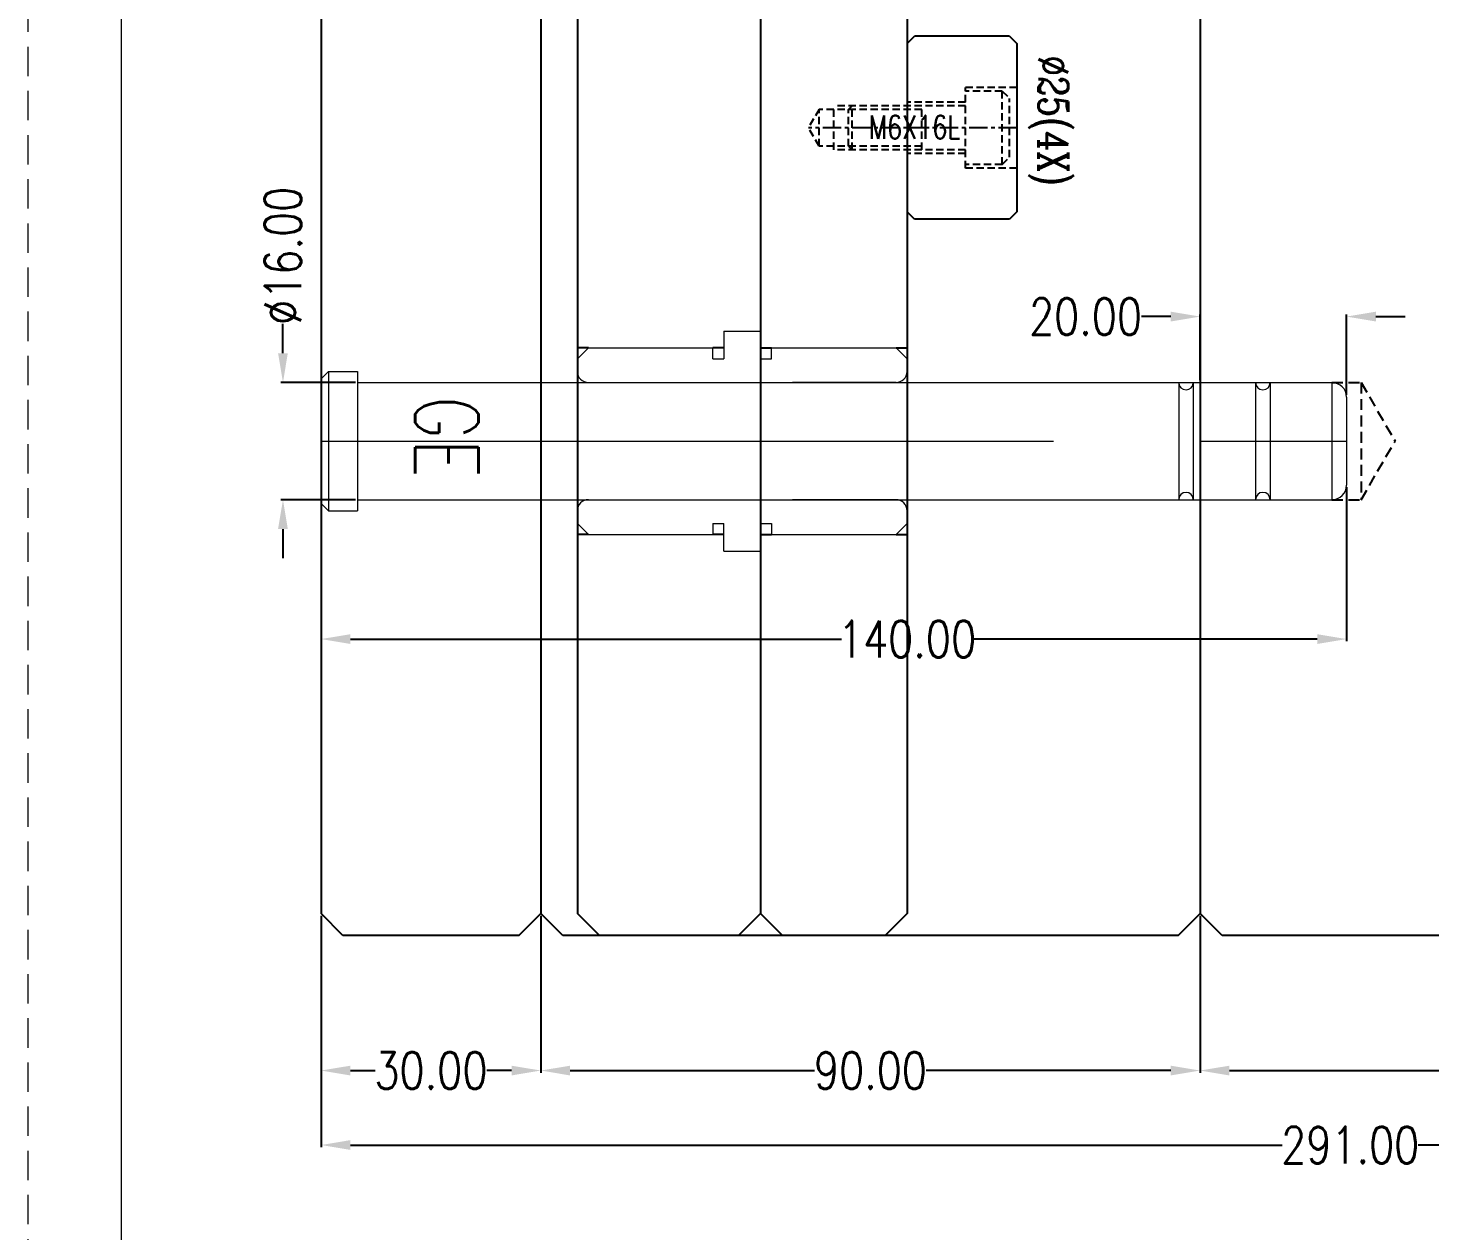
# Model space of a CAD drawing. Header units: millimetres. Extents: x 23490 to 24685, y -23248 to -22403.
# Drawn here: x 23490.2 to 23681.6, y -22850.8 to -22686.6 of the extents above; entities that cross this region are included whole.
import ezdxf

# ---------------------------------------------------------------- set-up
doc = ezdxf.new("R2010")
doc.units = ezdxf.units.MM
doc.header["$LTSCALE"] = 8
for name, pattern in [('CENTER', [2, 1.25, -0.25, 0.25, -0.25]), ('DASHED', [0.75, 0.5, -0.25]), ('HIDDEN', [0.375, 0.25, -0.125]), ('HIDDEN2', [0.1875, 0.125, -0.0625])]:
    doc.linetypes.add(name, pattern=pattern)
doc.layers.get('DEFPOINTS').update_dxf_attribs({"color": 6})
for name, color, linetype in [('A', 7, 'Continuous'), ('GE', 214, 'Continuous'), ('Layer3', 3, 'Continuous'), ('SCREW', 52, 'HIDDEN'), ('SP', 3, 'Continuous')]:
    doc.layers.add(name, color=color, linetype=linetype)
doc.layers.add('dim', color=3, linetype='Continuous', lineweight=15)
doc.layers.add('MBOM-ASSIS-LAYER', color=71, linetype='Continuous', lineweight=9)
doc.styles.add('ROMANC', font='RomanC.ttf', dxfattribs={"width": 0.8, "height": 7})
doc.styles.add('ROMANS', font='ROMANS.shx', dxfattribs={"height": 5, "bigfont": 'chineset.shx'})
doc.styles.get("Standard").update_dxf_attribs({"font": 'txt.shx', "width": 0.8, "bigfont": 'chineset.shx'})
doc.styles.add('txt', font='txt.shx', dxfattribs={"width": 0.75, "height": 3.2})
doc.dimstyles.new('ISO-25', dxfattribs={"dimtxt": 5, "dimasz": 4, "dimexe": 0.3, "dimexo": 0.3, "dimtad": 0, "dimzin": 1, "dimdsep": 46, "dimtxsty": 'Standard', "dimcen": 0, "dimclrd": 3, "dimclre": 3, "dimclrt": 3, "dimazin": 0, "dimtfac": 1, "dimtofl": 0, "dimtmove": 0, "dimatfit": 0, "dimfxl": 0, "dimarcsym": 0})

# ---------------------------------------------------------------- blocks, each defined once
blk = doc.blocks.new('*D25801')
at = {"layer": 'DEFPOINTS', "color": 0}
for p in [(23650.17, -22807.49), (23740.17, -22807.49), (23740.17, -22828.91)]:
    blk.add_point(p, dxfattribs=at)
at = {"layer": 'dim', "color": 3, "lineweight": -2}
for p, q in [((23650.17, -22807.79), (23650.17, -22829.21)), ((23740.17, -22807.79), (23740.17, -22829.21)), ((23654.17, -22828.91), (23687.54, -22828.91)), ((23736.17, -22828.91), (23702.79, -22828.91))]:
    blk.add_line(p, q, dxfattribs=at)
at = {"layer": 'dim', "color": 3}
for points in [[(23654.17, -22828.25), (23654.17, -22829.58), (23650.17, -22828.91)], [(23736.17, -22829.58), (23736.17, -22828.25), (23740.17, -22828.91)]]:
    blk.add_solid(points, dxfattribs=at)
at = {"layer": 'dim', "color": 3, "insert": (23695.17, -22828.91), "char_height": 5, "attachment_point": 5}
blk.add_mtext('90.00', dxfattribs=at)
blk = doc.blocks.new('*D25802')
at = {"layer": 'DEFPOINTS', "color": 0}
for p in [(23560.17, -22807.49), (23650.17, -22807.49), (23650.17, -22828.91)]:
    blk.add_point(p, dxfattribs=at)
at = {"layer": 'dim', "color": 3, "lineweight": -2}
for p, q in [((23560.17, -22807.79), (23560.17, -22829.21)), ((23650.17, -22807.79), (23650.17, -22829.21)), ((23564.17, -22828.91), (23597.54, -22828.91)), ((23646.17, -22828.91), (23612.79, -22828.91))]:
    blk.add_line(p, q, dxfattribs=at)
at = {"layer": 'dim', "color": 3}
for points in [[(23564.17, -22828.25), (23564.17, -22829.58), (23560.17, -22828.91)], [(23646.17, -22829.58), (23646.17, -22828.25), (23650.17, -22828.91)]]:
    blk.add_solid(points, dxfattribs=at)
at = {"layer": 'dim', "color": 3, "insert": (23605.17, -22828.91), "char_height": 5, "attachment_point": 5}
blk.add_mtext('90.00', dxfattribs=at)
blk = doc.blocks.new('*D25803')
at = {"layer": 'DEFPOINTS', "color": 0}
for p in [(23530.17, -22807.49), (23560.17, -22807.49), (23560.17, -22828.91)]:
    blk.add_point(p, dxfattribs=at)
at = {"layer": 'dim', "color": 3, "lineweight": -2}
for p, q in [((23530.17, -22807.79), (23530.17, -22829.21)), ((23560.17, -22807.79), (23560.17, -22829.21)), ((23534.17, -22828.91), (23537.54, -22828.91)), ((23556.17, -22828.91), (23552.79, -22828.91))]:
    blk.add_line(p, q, dxfattribs=at)
at = {"layer": 'dim', "color": 3}
for points in [[(23534.17, -22828.25), (23534.17, -22829.58), (23530.17, -22828.91)], [(23556.17, -22829.58), (23556.17, -22828.25), (23560.17, -22828.91)]]:
    blk.add_solid(points, dxfattribs=at)
at = {"layer": 'dim', "color": 3, "insert": (23545.17, -22828.91), "char_height": 5, "attachment_point": 5}
blk.add_mtext('30.00', dxfattribs=at)
blk = doc.blocks.new('*D25804')
at = {"layer": 'DEFPOINTS', "color": 0}
for p in [(23530.17, -22807.49), (23821.17, -22807.49), (23821.17, -22839.08)]:
    blk.add_point(p, dxfattribs=at)
at = {"layer": 'dim', "color": 3, "lineweight": -2}
for p, q in [((23530.17, -22807.79), (23530.17, -22839.38)), ((23821.17, -22807.79), (23821.17, -22839.38)), ((23534.17, -22839.08), (23661.37, -22839.08)), ((23817.17, -22839.08), (23679.96, -22839.08))]:
    blk.add_line(p, q, dxfattribs=at)
at = {"layer": 'dim', "color": 3}
for points in [[(23534.17, -22838.41), (23534.17, -22839.74), (23530.17, -22839.08)], [(23817.17, -22839.74), (23817.17, -22838.41), (23821.17, -22839.08)]]:
    blk.add_solid(points, dxfattribs=at)
at = {"layer": 'dim', "color": 3, "insert": (23670.67, -22839.08), "char_height": 5, "attachment_point": 5}
blk.add_mtext('291.00', dxfattribs=at)
blk = doc.blocks.new('*D25904')
at = {"layer": 'DEFPOINTS', "color": 0}
for p in [(23670.17, -22748.99), (23530.17, -22751.49), (23670.17, -22770.01)]:
    blk.add_point(p, dxfattribs=at)
at = {"layer": 'dim', "color": 3, "lineweight": -2}
for p, q in [((23670.17, -22749.29), (23670.17, -22770.31)), ((23530.17, -22751.79), (23530.17, -22770.31)), ((23534.17, -22770.01), (23601.21, -22770.01)), ((23666.17, -22770.01), (23619.12, -22770.01))]:
    blk.add_line(p, q, dxfattribs=at)
at = {"layer": 'dim', "color": 3}
for points in [[(23534.17, -22769.35), (23534.17, -22770.68), (23530.17, -22770.01)], [(23666.17, -22770.68), (23666.17, -22769.35), (23670.17, -22770.01)]]:
    blk.add_solid(points, dxfattribs=at)
at = {"layer": 'dim', "color": 3, "insert": (23610.17, -22770.01), "char_height": 5, "attachment_point": 5}
blk.add_mtext('140.00', dxfattribs=at)
blk = doc.blocks.new('*D25905')
at = {"layer": 'DEFPOINTS', "color": 0}
for p in [(23524.97, -22734.99), (23535.17, -22734.99), (23535.17, -22750.99)]:
    blk.add_point(p, dxfattribs=at)
at = {"layer": 'dim', "color": 3, "lineweight": -2}
for p, q in [((23524.97, -22730.99), (23524.97, -22726.99)), ((23534.87, -22734.99), (23524.67, -22734.99)), ((23534.87, -22750.99), (23524.67, -22750.99)), ((23524.97, -22754.99), (23524.97, -22758.99))]:
    blk.add_line(p, q, dxfattribs=at)
at = {"layer": 'dim', "color": 3}
for points in [[(23524.3, -22730.99), (23525.63, -22730.99), (23524.97, -22734.99)], [(23525.63, -22754.99), (23524.3, -22754.99), (23524.97, -22750.99)]]:
    blk.add_solid(points, dxfattribs=at)
at = {"layer": 'dim', "color": 3, "insert": (23524.97, -22717.7), "char_height": 5, "attachment_point": 5, "rotation": 90}
blk.add_mtext('%%c16.00', dxfattribs=at)
blk = doc.blocks.new('*D25906')
at = {"layer": 'DEFPOINTS', "color": 0}
for p in [(23650.17, -22725.99), (23650.17, -22734.99), (23670.17, -22736.99)]:
    blk.add_point(p, dxfattribs=at)
at = {"layer": 'dim', "color": 3, "lineweight": -2}
for p, q in [((23646.17, -22725.99), (23642.17, -22725.99)), ((23650.17, -22734.69), (23650.17, -22725.69)), ((23670.17, -22736.69), (23670.17, -22725.69)), ((23674.17, -22725.99), (23678.17, -22725.99))]:
    blk.add_line(p, q, dxfattribs=at)
at = {"layer": 'dim', "color": 3}
for points in [[(23646.17, -22726.66), (23646.17, -22725.32), (23650.17, -22725.99)], [(23674.17, -22725.32), (23674.17, -22726.66), (23670.17, -22725.99)]]:
    blk.add_solid(points, dxfattribs=at)
at = {"layer": 'dim', "color": 3, "insert": (23634.54, -22725.99), "char_height": 5, "attachment_point": 5}
blk.add_mtext('20.00', dxfattribs=at)
blk = doc.blocks.new('20100617.142056')
at = {"layer": 'MBOM-ASSIS-LAYER', "linetype": 'DASHED'}
blk.add_line((-1189, 0), (-1189, 841), dxfattribs=at)
at = {"layer": 'MBOM-ASSIS-LAYER'}
blk.add_line((-1176.3, 12.7), (-1176.3, 828.3), dxfattribs=at)

msp = doc.modelspace()

# ---------------------------------------------------------------- linework, layer by layer
at = {"linetype": 'Continuous'}
for p, q in [((23530.165, -22463.491), (23530.165, -22807.491)), ((23560.165, -22463.491), (23560.165, -22807.491)), ((23565.165, -22514.491), (23565.165, -22807.491)), ((23590.165, -22514.491), (23590.165, -22807.491)), ((23610.165, -22522.991), (23610.165, -22807.491)), ((23650.165, -22522.991), (23650.165, -22807.491)), ((23533.165, -22810.491), (23530.165, -22807.491)), ((23557.165, -22810.491), (23560.165, -22807.491)), ((23563.165, -22810.491), (23560.165, -22807.491)), ((23568.165, -22810.491), (23565.165, -22807.491)), ((23590.165, -22807.491), (23587.165, -22810.491)), ((23593.165, -22810.491), (23590.165, -22807.491)), ((23610.165, -22807.491), (23607.165, -22810.491)), ((23647.165, -22810.491), (23650.165, -22807.491)), ((23653.165, -22810.491), (23650.165, -22807.491)), ((23557.165, -22810.491), (23533.165, -22810.491)), ((23647.165, -22810.491), (23563.165, -22810.491)), ((23587.165, -22810.491), (23568.165, -22810.491)), ((23607.165, -22810.491), (23593.165, -22810.491)), ((23737.165, -22810.491), (23653.165, -22810.491))]:
    msp.add_line(p, q, dxfattribs=at)
at = {"linetype": 'HIDDEN', "ltscale": 0.75}
for p, q in [((23668.165, -22734.991), (23672.165, -22734.991)), ((23672.165, -22734.991), (23672.165, -22750.991)), ((23672.165, -22734.991), (23676.784, -22742.991)), ((23672.165, -22750.991), (23676.784, -22742.991)), ((23668.165, -22750.991), (23672.165, -22750.991))]:
    msp.add_line(p, q, dxfattribs=at)
at = {"layer": 'A'}
for p, q in [((23566.665, -22730.241), (23565.165, -22730.241)), ((23585.165, -22730.241), (23583.665, -22730.241)), ((23590.165, -22730.241), (23591.665, -22730.241)), ((23608.665, -22730.241), (23610.165, -22730.241)), ((23566.665, -22755.741), (23565.165, -22755.741)), ((23585.165, -22755.741), (23583.665, -22755.741)), ((23590.165, -22755.741), (23591.665, -22755.741)), ((23608.665, -22755.741), (23610.165, -22755.741))]:
    msp.add_line(p, q, dxfattribs=at)
at = {"layer": 'GE', "lineweight": 13}
for p, q in [((23585.165, -22727.991), (23590.165, -22727.991)), ((23585.165, -22727.991), (23585.165, -22731.741)), ((23590.165, -22727.991), (23590.165, -22731.741)), ((23565.165, -22731.741), (23566.665, -22730.241)), ((23566.665, -22730.241), (23583.665, -22730.241)), ((23583.665, -22731.741), (23583.665, -22730.241)), ((23591.665, -22730.241), (23608.665, -22730.241)), ((23591.665, -22731.741), (23591.665, -22730.241)), ((23610.165, -22731.741), (23608.665, -22730.241)), ((23565.165, -22734.991), (23565.165, -22731.741)), ((23583.665, -22731.741), (23585.165, -22731.741)), ((23590.165, -22731.741), (23591.665, -22731.741)), ((23610.165, -22734.991), (23610.165, -22731.741)), ((23530.165, -22734.491), (23531.165, -22733.491)), ((23530.165, -22734.491), (23530.165, -22751.491)), ((23531.165, -22733.491), (23531.165, -22752.491)), ((23531.165, -22733.491), (23535.165, -22733.491)), ((23535.165, -22733.491), (23535.165, -22752.491)), ((23535.165, -22734.991), (23668.165, -22734.991)), ((23608.665, -22734.991), (23594.535, -22734.991)), ((23647.25, -22734.991), (23647.25, -22750.991)), ((23649.25, -22734.991), (23649.25, -22750.991)), ((23657.741, -22734.991), (23657.741, -22750.991)), ((23659.741, -22734.991), (23659.741, -22750.991)), ((23668.165, -22734.991), (23668.165, -22750.991)), ((23670.165, -22736.991), (23670.165, -22748.991)), ((23531.165, -22752.491), (23530.165, -22751.491)), ((23535.165, -22750.991), (23668.165, -22750.991)), ((23565.165, -22750.991), (23565.165, -22754.241)), ((23608.665, -22750.991), (23594.535, -22750.991)), ((23610.165, -22750.991), (23610.165, -22754.241)), ((23531.165, -22752.491), (23535.165, -22752.491)), ((23565.165, -22754.241), (23566.665, -22755.741)), ((23566.665, -22755.741), (23583.665, -22755.741)), ((23583.665, -22754.241), (23585.165, -22754.241)), ((23583.665, -22754.241), (23583.665, -22755.741)), ((23585.165, -22757.991), (23585.165, -22754.241)), ((23590.165, -22757.991), (23590.165, -22754.241)), ((23590.165, -22754.241), (23591.665, -22754.241)), ((23591.665, -22754.241), (23591.665, -22755.741)), ((23591.665, -22755.741), (23608.665, -22755.741)), ((23610.165, -22754.241), (23608.665, -22755.741)), ((23585.165, -22757.991), (23590.165, -22757.991))]:
    msp.add_line(p, q, dxfattribs=at)
at = {"layer": 'GE', "linetype": 'HIDDEN2', "lineweight": 13}
for p, q in [((23565.165, -22750.991), (23565.165, -22734.991)), ((23610.165, -22750.991), (23610.165, -22734.991))]:
    msp.add_line(p, q, dxfattribs=at)
at = {"layer": 'GE', "linetype": 'CENTER', "lineweight": 13, "ltscale": 10}
msp.add_line((23530.165, -22742.991), (23676.784, -22742.991), dxfattribs=at)
at = {"layer": 'GE', "lineweight": 13}
for centre, radius, start, end in [((23566.665, -22733.491), 1.5, 180, 270), ((23608.665, -22733.491), 1.5, 270, 0), ((23648.25, -22734.991), 1, 180, 0), ((23658.741, -22734.991), 1, 180, 0), ((23668.165, -22736.991), 2, 0, 90), ((23648.25, -22750.991), 1, 0, 180), ((23658.741, -22750.991), 1, 0, 180), ((23668.165, -22748.991), 2, 270, 0), ((23566.665, -22752.491), 1.5, 90, 180), ((23608.665, -22752.491), 1.5, 0, 90)]:
    msp.add_arc(centre, radius, start, end, dxfattribs=at)
at = {"layer": 'SCREW', "linetype": 'HIDDEN2'}
for p, q in [((23618.165, -22705.712), (23618.165, -22694.712)), ((23625.165, -22694.712), (23618.165, -22694.712)), ((23623.165, -22695.212), (23618.165, -22695.212)), ((23623.165, -22705.212), (23623.165, -22695.212)), ((23623.165, -22695.212), (23624.165, -22696.212)), ((23624.165, -22704.212), (23624.165, -22696.212)), ((23598.165, -22697.712), (23596.722, -22700.212)), ((23598.165, -22702.712), (23598.165, -22697.712)), ((23612.165, -22697.712), (23598.165, -22697.712)), ((23618.165, -22697.212), (23600.165, -22697.212)), ((23600.165, -22703.212), (23600.165, -22697.212)), ((23602.165, -22697.712), (23602.665, -22697.212)), ((23602.165, -22702.712), (23602.165, -22697.712)), ((23602.665, -22703.212), (23602.665, -22697.212)), ((23618.165, -22696.712), (23610.165, -22696.712)), ((23612.165, -22703.212), (23612.165, -22697.212)), ((23598.165, -22702.712), (23596.722, -22700.212)), ((23612.165, -22702.712), (23598.165, -22702.712)), ((23618.165, -22703.212), (23600.165, -22703.212)), ((23602.165, -22702.712), (23602.665, -22703.212)), ((23618.165, -22703.712), (23610.165, -22703.712)), ((23623.165, -22705.212), (23624.165, -22704.212)), ((23623.165, -22705.212), (23618.165, -22705.212)), ((23625.165, -22705.712), (23618.165, -22705.712))]:
    msp.add_line(p, q, dxfattribs=at)
at = {"layer": 'SCREW', "linetype": 'CENTER', "ltscale": 0.25}
msp.add_line((23625.165, -22700.212), (23596.722, -22700.212), dxfattribs=at)
at = {"layer": 'SP', "color": 145}
for p, q in [((23610.165, -22688.712), (23611.165, -22687.712)), ((23610.165, -22688.712), (23610.165, -22711.712)), ((23624.165, -22687.712), (23611.165, -22687.712)), ((23624.165, -22687.712), (23625.165, -22688.712)), ((23625.165, -22688.712), (23625.165, -22711.712)), ((23611.165, -22712.712), (23610.165, -22711.712)), ((23625.165, -22711.712), (23624.165, -22712.712)), ((23624.165, -22712.712), (23611.165, -22712.712))]:
    msp.add_line(p, q, dxfattribs=at)

# ---------------------------------------------------------------- block references
at = {"layer": 'MBOM-ASSIS-LAYER', "xscale": 1.00471256586481, "yscale": 1.00471256586481, "zscale": 1.00471256586481}
msp.add_blockref('20100617.142056', (24684.771, -23247.769), dxfattribs=at)

# ---------------------------------------------------------------- texts
at = {"layer": 'dim', "style": 'ROMANC', "width": 0.8}
msp.add_text('%%C25(4X)', height=4.0648, rotation=990, dxfattribs=at).set_placement((23628.104, -22690.358))
at = {"layer": 'GE', "lineweight": 13, "style": 'ROMANS', "width": 0.75}
msp.add_text('GE', height=8.6854, rotation=270, dxfattribs=at).set_placement((23542.999, -22736.816))
at = {"layer": 'Layer3', "style": 'txt', "width": 0.75}
msp.add_text('M6X16L', height=3.2, dxfattribs=at).set_placement((23604.97, -22701.72))

# ---------------------------------------------------------------- dimensions: what is measured, and where the dimension line sits
at = {"layer": 'dim'}
dim = msp.add_linear_dim(base=(23524.968, -22734.991), p1=(23535.165, -22750.991), p2=(23535.165, -22734.991), angle=270, text='%%c<>', dimstyle='ISO-25', dxfattribs=at)
dim.commit()
dim.dimension.update_dxf_attribs({"geometry": '*D25905', "text_midpoint": (23524.968, -22717.699)})
for base, p1, p2, picture, middle in [((23650.165, -22725.99), (23670.165, -22736.991), (23650.165, -22734.991), '*D25906', (23634.54, -22725.99)), ((23560.165, -22828.912), (23530.165, -22807.491), (23560.165, -22807.491), '*D25803', (23545.165, -22828.912)), ((23650.165, -22828.912), (23560.165, -22807.491), (23650.165, -22807.491), '*D25802', (23605.165, -22828.912)), ((23740.165, -22828.912), (23650.165, -22807.491), (23740.165, -22807.491), '*D25801', (23695.165, -22828.912))]:
    dim = msp.add_linear_dim(base=base, p1=p1, p2=p2, dimstyle='ISO-25', dxfattribs=at)
    dim.commit()
    dim.dimension.update_dxf_attribs({"geometry": picture, "text_midpoint": middle})
dim = msp.add_linear_dim(base=(23670.165, -22770.014), p1=(23530.165, -22751.491), p2=(23670.165, -22748.991), angle=0, dimstyle='ISO-25', dxfattribs=at)
dim.commit()
dim.dimension.update_dxf_attribs({"geometry": '*D25904', "text_midpoint": (23610.165, -22770.014), "dimtype": 160})
dim = msp.add_linear_dim(base=(23821.165, -22839.078), p1=(23530.165, -22807.491), p2=(23821.165, -22807.491), dimstyle='ISO-25', dxfattribs=at)
dim.commit()
dim.dimension.update_dxf_attribs({"geometry": '*D25804', "text_midpoint": (23670.665, -22839.078), "dimtype": 160})

doc.saveas('drawing.dxf')
